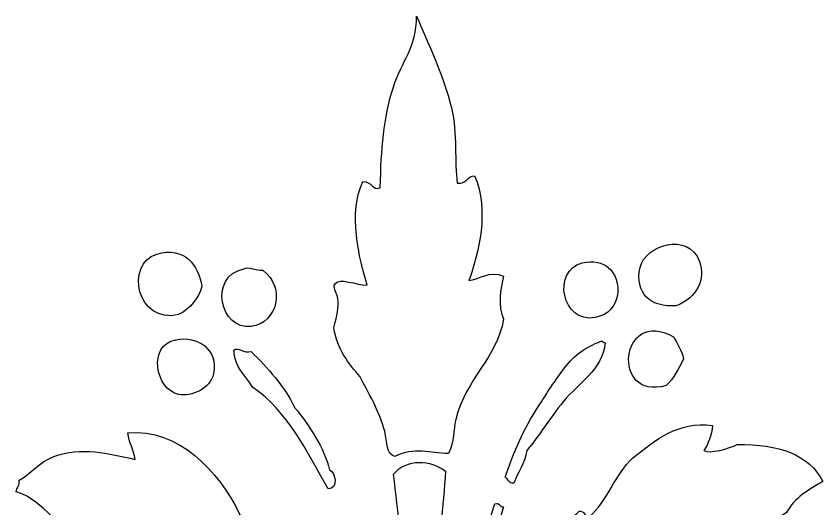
# Model space of a CAD drawing. Header units: centimetres. Extents: x -11.5 to 11.5, y -11.2 to 11.2.
# Drawn here: x -1.651 to 1.593, y 2.242 to 4.222 of the extents above; entities that cross this region are included whole.
import ezdxf

# ---------------------------------------------------------------- set-up
doc = ezdxf.new("R2010")
doc.units = ezdxf.units.CM
doc.header["$MEASUREMENT"] = 0
doc.layers.add('Layer 1', color=7, linetype='Continuous')

msp = doc.modelspace()

# ---------------------------------------------------------------- linework, layer by layer
at = {"layer": 'Layer 1'}
for points, knots in [([(-0.26813, 2.77338), (-0.23551, 2.71041), (-0.19058, 2.63582), (-0.16894, 2.55375), (-0.16894, 2.55375), (-0.15772, 2.51147), (-0.16288, 2.46083), (-0.12806, 2.45284), (-0.12806, 2.45284), (-0.04879, 2.49081), (0.01415, 2.46655), (0.08779, 2.46472), (0.08779, 2.46472), (0.11303, 2.51512), (0.10599, 2.55746), (0.11703, 2.60125), (0.11703, 2.60125), (0.15899, 2.76831), (0.28015, 2.84472), (0.30951, 3.00492), (0.30951, 3.00492), (0.28527, 3.05514), (0.29636, 3.12771), (0.30951, 3.17706), (0.30951, 3.17706), (0.2544, 3.20246), (0.20587, 3.16195), (0.16949, 3.15925), (0.16949, 3.15925), (0.20883, 3.26667), (0.25336, 3.44222), (0.19277, 3.58073), (0.19277, 3.58073), (0.16144, 3.57898), (0.16134, 3.54549), (0.12279, 3.55104), (0.12279, 3.55104), (0.11033, 3.63801), (0.12517, 3.74509), (0.0994, 3.85378), (0.0994, 3.85378), (0.06884, 3.98313), (0.00275, 4.11715), (-0.04056, 4.22184), (-0.04056, 4.22184), (-0.04008, 4.09545), (-0.10126, 4.04018), (-0.13393, 3.93688), (-0.13393, 3.93688), (-0.17457, 3.80856), (-0.18301, 3.69024), (-0.18642, 3.53323), (-0.18642, 3.53323), (-0.21706, 3.51688), (-0.22055, 3.56091), (-0.25643, 3.55696), (-0.25643, 3.55696), (-0.31702, 3.43951), (-0.2717, 3.24271), (-0.23891, 3.14141), (-0.23891, 3.14141), (-0.28347, 3.14072), (-0.35144, 3.17292), (-0.36731, 3.14736), (-0.36731, 3.14736), (-0.38358, 3.13318), (-0.35749, 3.10818), (-0.35567, 3.07613), (-0.35567, 3.07613), (-0.35358, 3.03919), (-0.36723, 2.9976), (-0.37313, 2.96926), (-0.37313, 2.96926), (-0.35904, 2.8827), (-0.31509, 2.8265), (-0.26813, 2.77338)], [0, 0, 0, 0, 0.05, 0.05, 0.05, 0.05, 0.1, 0.1, 0.1, 0.1, 0.15, 0.15, 0.15, 0.15, 0.2, 0.2, 0.2, 0.2, 0.25, 0.25, 0.25, 0.25, 0.3, 0.3, 0.3, 0.3, 0.35, 0.35, 0.35, 0.35, 0.4, 0.4, 0.4, 0.4, 0.45, 0.45, 0.45, 0.45, 0.5, 0.5, 0.5, 0.5, 0.55, 0.55, 0.55, 0.55, 0.6, 0.6, 0.6, 0.6, 0.65, 0.65, 0.65, 0.65, 0.7, 0.7, 0.7, 0.7, 0.75, 0.75, 0.75, 0.75, 0.8, 0.8, 0.8, 0.8, 0.85, 0.85, 0.85, 0.85, 0.9, 0.9, 0.9, 0.9, 1, 1, 1, 1]), ([(1.0972, 3.23642), (1.05209, 3.35786), (0.87752, 3.30029), (0.85796, 3.21263), (0.85796, 3.21263), (0.83499, 3.10891), (0.90307, 3.04943), (1.00382, 3.0583), (1.00382, 3.0583), (1.08797, 3.09186), (1.12369, 3.16528), (1.0972, 3.23642)], [0, 0, 0, 0, 0.25, 0.25, 0.25, 0.25, 0.5, 0.5, 0.5, 0.5, 1, 1, 1, 1]), ([(-0.99745, 3.02267), (-0.9485, 3.04855), (-0.91757, 3.088), (-0.9041, 3.13549), (-0.9041, 3.13549), (-0.91881, 3.22143), (-0.97329, 3.2985), (-1.08497, 3.26606), (-1.08497, 3.26606), (-1.21621, 3.22552), (-1.16406, 2.98219), (-0.99745, 3.02267)], [0, 0, 0, 0, 0.25, 0.25, 0.25, 0.25, 0.5, 0.5, 0.5, 0.5, 1, 1, 1, 1]), ([(-0.70572, 2.9752), (-0.5992, 2.98938), (-0.56607, 3.13175), (-0.65905, 3.20078), (-0.65905, 3.20078), (-0.68934, 3.19919), (-0.71501, 3.21737), (-0.73493, 3.20671), (-0.73493, 3.20671), (-0.87948, 3.17591), (-0.83103, 2.95853), (-0.70572, 2.9752)], [0, 0, 0, 0, 0.25, 0.25, 0.25, 0.25, 0.5, 0.5, 0.5, 0.5, 1, 1, 1, 1]), ([(0.72967, 3.21264), (0.70906, 3.2292), (0.67051, 3.24288), (0.62463, 3.23047), (0.62463, 3.23047), (0.50163, 3.19713), (0.54457, 2.98605), (0.67712, 3.01084), (0.67712, 3.01084), (0.78679, 3.03132), (0.78978, 3.16446), (0.72967, 3.21264)], [0, 0, 0, 0, 0.25, 0.25, 0.25, 0.25, 0.5, 0.5, 0.5, 0.5, 1, 1, 1, 1]), ([(0.96298, 2.73776), (0.99346, 2.76615), (1.0133, 2.80526), (1.03307, 2.8446), (1.03307, 2.8446), (1.02519, 2.88013), (1.00875, 2.90699), (0.99222, 2.93366), (0.99222, 2.93366), (0.77788, 3.0554), (0.73829, 2.67336), (0.96298, 2.73776)], [0, 0, 0, 0, 0.25, 0.25, 0.25, 0.25, 0.5, 0.5, 0.5, 0.5, 1, 1, 1, 1]), ([(-0.99745, 2.70212), (-0.9443, 2.69204), (-0.87026, 2.72411), (-0.85743, 2.78523), (-0.85743, 2.78523), (-0.83692, 2.88273), (-0.92096, 2.94012), (-1.00912, 2.92176), (-1.00912, 2.92176), (-1.12387, 2.90151), (-1.09077, 2.71982), (-0.99745, 2.70212)], [0, 0, 0, 0, 0.25, 0.25, 0.25, 0.25, 0.5, 0.5, 0.5, 0.5, 1, 1, 1, 1]), ([(-0.39645, 2.32224), (-0.35385, 2.32542), (-0.36539, 2.38632), (-0.39068, 2.39942), (-0.39068, 2.39942), (-0.41116, 2.48559), (-0.47352, 2.58008), (-0.53064, 2.64871), (-0.53064, 2.64871), (-0.57403, 2.73912), (-0.63901, 2.80765), (-0.70571, 2.87429), (-0.70571, 2.87429), (-0.73802, 2.86593), (-0.75619, 2.89427), (-0.77575, 2.88022), (-0.77575, 2.88022), (-0.77255, 2.80825), (-0.72717, 2.77923), (-0.69987, 2.73182), (-0.69987, 2.73182), (-0.55981, 2.63489), (-0.48244, 2.47419), (-0.39645, 2.32224)], [0, 0, 0, 0, 0.1428571, 0.1428571, 0.1428571, 0.1428571, 0.2857143, 0.2857143, 0.2857143, 0.2857143, 0.4285714, 0.4285714, 0.4285714, 0.4285714, 0.5714286, 0.5714286, 0.5714286, 0.5714286, 0.7142857, 0.7142857, 0.7142857, 0.7142857, 1, 1, 1, 1]), ([(0.718, 2.9099), (0.71049, 2.91022), (0.7099, 2.91752), (0.70048, 2.91585), (0.70048, 2.91585), (0.63838, 2.89122), (0.59597, 2.86325), (0.55464, 2.80898), (0.55464, 2.80898), (0.51837, 2.76143), (0.47942, 2.70063), (0.4496, 2.65462), (0.4496, 2.65462), (0.39033, 2.56323), (0.34893, 2.46856), (0.31543, 2.36969), (0.31543, 2.36969), (0.32874, 2.3635), (0.32744, 2.34238), (0.35036, 2.34596), (0.35036, 2.34596), (0.36687, 2.39049), (0.39537, 2.42282), (0.40285, 2.47653), (0.40285, 2.47653), (0.45291, 2.53836), (0.49585, 2.60649), (0.54877, 2.6724), (0.54877, 2.6724), (0.61021, 2.74896), (0.70514, 2.79711), (0.718, 2.9099)], [0, 0, 0, 0, 0.1111111, 0.1111111, 0.1111111, 0.1111111, 0.2222222, 0.2222222, 0.2222222, 0.2222222, 0.3333333, 0.3333333, 0.3333333, 0.3333333, 0.4444444, 0.4444444, 0.4444444, 0.4444444, 0.5555556, 0.5555556, 0.5555556, 0.5555556, 0.6666667, 0.6666667, 0.6666667, 0.6666667, 0.7777778, 0.7777778, 0.7777778, 0.7777778, 1, 1, 1, 1]), ([(-1.49921, 2.45281), (-1.55755, 2.43114), (-1.59306, 2.38034), (-1.63931, 2.35785), (-1.63931, 2.35785), (-1.63434, 2.33306), (-1.65061, 2.3298), (-1.65098, 2.31038), (-1.65098, 2.31038), (-1.52295, 2.27249), (-1.49866, 2.15147), (-1.37089, 2.13822), (-1.37089, 2.13822), (-1.36504, 2.13031), (-1.35512, 2.12658), (-1.35335, 2.11449), (-1.35335, 2.11449), (-1.38394, 2.11195), (-1.3942, 2.08875), (-1.40587, 2.06702), (-1.40587, 2.06702), (-1.37153, 2.02082), (-1.32258, 1.98952), (-1.28919, 1.94237), (-1.28919, 1.94237), (-1.17338, 1.85926), (-0.94534, 1.95425), (-0.81659, 1.86519), (-0.81659, 1.86519), (-0.82866, 1.84778), (-0.85117, 1.84101), (-0.84577, 1.80584), (-0.84577, 1.80584), (-0.82656, 1.79758), (-0.80508, 1.79184), (-0.77576, 1.79396), (-0.77576, 1.79396), (-0.72057, 1.91003), (-0.6359, 1.99602), (-0.58317, 2.1145), (-0.58317, 2.1145), (-0.60651, 2.15017), (-0.63453, 2.18099), (-0.67072, 2.20356), (-0.67072, 2.20356), (-0.67765, 2.1889), (-0.69064, 2.18038), (-0.70572, 2.17387), (-0.70572, 2.17387), (-0.72398, 2.18697), (-0.7357, 2.20668), (-0.75242, 2.22136), (-0.75242, 2.22136), (-0.83682, 2.39527), (-0.99946, 2.56646), (-1.20171, 2.54786), (-1.20171, 2.54786), (-1.19803, 2.50606), (-1.17777, 2.48116), (-1.17255, 2.44099), (-1.17255, 2.44099), (-1.27865, 2.46448), (-1.38991, 2.49347), (-1.49921, 2.45281)], [0, 0, 0, 0, 0.0588235, 0.0588235, 0.0588235, 0.0588235, 0.1176471, 0.1176471, 0.1176471, 0.1176471, 0.1764706, 0.1764706, 0.1764706, 0.1764706, 0.2352941, 0.2352941, 0.2352941, 0.2352941, 0.2941176, 0.2941176, 0.2941176, 0.2941176, 0.3529412, 0.3529412, 0.3529412, 0.3529412, 0.4117647, 0.4117647, 0.4117647, 0.4117647, 0.4705882, 0.4705882, 0.4705882, 0.4705882, 0.5294118, 0.5294118, 0.5294118, 0.5294118, 0.5882353, 0.5882353, 0.5882353, 0.5882353, 0.6470588, 0.6470588, 0.6470588, 0.6470588, 0.7058824, 0.7058824, 0.7058824, 0.7058824, 0.7647059, 0.7647059, 0.7647059, 0.7647059, 0.8235294, 0.8235294, 0.8235294, 0.8235294, 0.8823529, 0.8823529, 0.8823529, 0.8823529, 1, 1, 1, 1]), ([(0.82878, 2.44688), (0.75766, 2.38076), (0.72689, 2.27355), (0.65381, 2.20942), (0.65381, 2.20942), (0.63553, 2.21267), (0.63534, 2.23424), (0.61293, 2.23315), (0.61293, 2.23315), (0.58322, 2.19616), (0.52596, 2.18706), (0.53125, 2.11443), (0.53125, 2.11443), (0.60782, 2.02214), (0.66963, 1.91491), (0.74133, 1.81762), (0.74133, 1.81762), (0.76221, 1.82199), (0.7911, 1.82267), (0.80541, 1.84733), (0.80541, 1.84733), (0.79612, 1.86551), (0.77448, 1.8712), (0.77048, 1.8948), (0.77048, 1.8948), (0.79564, 1.9066), (0.82035, 1.92541), (0.84634, 1.93041), (0.84634, 1.93041), (1.00274, 1.96052), (1.13913, 1.90959), (1.24896, 1.98386), (1.24896, 1.98386), (1.27375, 2.00063), (1.29489, 2.03283), (1.31892, 2.06104), (1.31892, 2.06104), (1.33006, 2.07403), (1.35998, 2.0793), (1.3481, 2.10851), (1.3481, 2.10851), (1.33749, 2.12542), (1.30966, 2.12481), (1.30145, 2.14415), (1.30145, 2.14415), (1.33357, 2.18863), (1.40384, 2.19426), (1.44731, 2.22726), (1.44731, 2.22726), (1.47848, 2.28661), (1.53536, 2.31976), (1.5932, 2.35191), (1.5932, 2.35191), (1.53721, 2.4611), (1.41559, 2.50368), (1.24898, 2.50031), (1.24898, 2.50031), (1.21638, 2.48597), (1.1387, 2.46086), (1.11476, 2.47658), (1.11476, 2.47658), (1.13328, 2.50317), (1.14461, 2.53725), (1.14971, 2.57747), (1.14971, 2.57747), (1.00857, 2.59513), (0.92205, 2.51948), (0.82878, 2.44688)], [0, 0, 0, 0, 0.0555556, 0.0555556, 0.0555556, 0.0555556, 0.1111111, 0.1111111, 0.1111111, 0.1111111, 0.1666667, 0.1666667, 0.1666667, 0.1666667, 0.2222222, 0.2222222, 0.2222222, 0.2222222, 0.2777778, 0.2777778, 0.2777778, 0.2777778, 0.3333333, 0.3333333, 0.3333333, 0.3333333, 0.3888889, 0.3888889, 0.3888889, 0.3888889, 0.4444444, 0.4444444, 0.4444444, 0.4444444, 0.5, 0.5, 0.5, 0.5, 0.5555556, 0.5555556, 0.5555556, 0.5555556, 0.6111111, 0.6111111, 0.6111111, 0.6111111, 0.6666667, 0.6666667, 0.6666667, 0.6666667, 0.7222222, 0.7222222, 0.7222222, 0.7222222, 0.7777778, 0.7777778, 0.7777778, 0.7777778, 0.8333333, 0.8333333, 0.8333333, 0.8333333, 0.8888889, 0.8888889, 0.8888889, 0.8888889, 1, 1, 1, 1]), ([(-0.13391, 2.38158), (-0.09073, 2.07318), (-0.08681, 1.74105), (-0.05221, 1.44368), (-0.05221, 1.44368), (-0.03308, 1.48191), (0.00711, 1.45757), (0.02365, 1.47932), (0.02365, 1.47932), (0.00788, 1.75719), (0.05585, 2.11977), (0.07617, 2.39348), (0.07617, 2.39348), (0.01484, 2.43913), (-0.07882, 2.44625), (-0.13391, 2.38158)], [0, 0, 0, 0, 0.2, 0.2, 0.2, 0.2, 0.4, 0.4, 0.4, 0.4, 0.6, 0.6, 0.6, 0.6, 1, 1, 1, 1]), ([(0.27448, 2.26286), (0.20421, 2.04463), (0.12817, 1.76703), (0.09946, 1.53272), (0.09946, 1.53272), (0.09282, 1.47845), (0.07866, 1.40937), (0.10536, 1.37244), (0.10536, 1.37244), (0.14018, 1.66483), (0.22455, 1.99905), (0.30957, 2.25102), (0.30957, 2.25102), (0.2912, 2.24813), (0.29631, 2.26921), (0.27448, 2.26286)], [0, 0, 0, 0, 0.2, 0.2, 0.2, 0.2, 0.4, 0.4, 0.4, 0.4, 0.6, 0.6, 0.6, 0.6, 1, 1, 1, 1])]:
    msp.add_open_spline(points, degree=3, knots=knots, dxfattribs=at)

doc.saveas('drawing.dxf')
